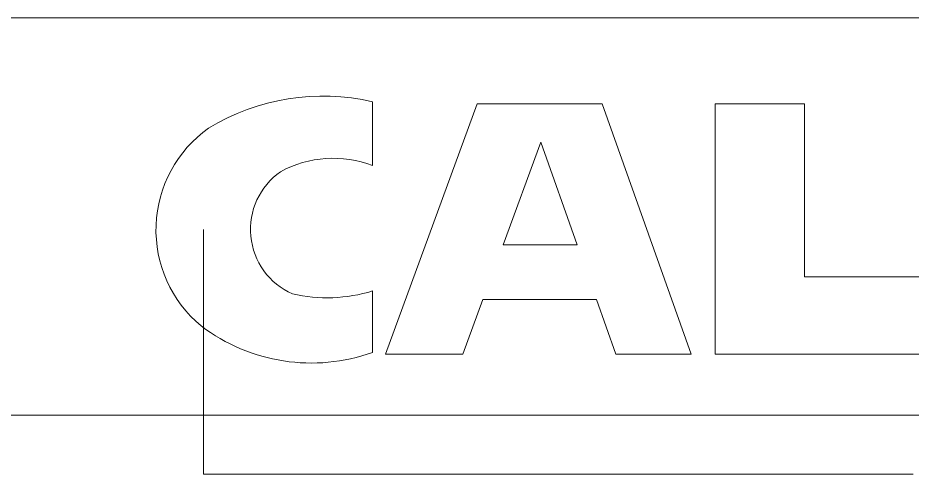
# Model space of a CAD drawing. Extents: x 105 to 1195, y -174 to 82.
# Drawn here: x 786.49 to 799.98, y -107.25 to -100.36 of the extents above; entities that cross this region are included whole.
import ezdxf

# ---------------------------------------------------------------- set-up
doc = ezdxf.new("R2010")
doc.units = 0
doc.header["$MEASUREMENT"] = 0
doc.linetypes.add('AUSGEZOGEN', pattern=[0])
doc.layers.get('0').update_dxf_attribs({"linetype": 'AUSGEZOGEN'})
doc.layers.add('SEG', color=3, linetype='Continuous')

# ---------------------------------------------------------------- blocks, each defined once
blk = doc.blocks.new('0')
at = {"lineweight": 5}
for points in [[(43.124, 16.01), (43.124, 10.01), (24.735, 10.01), (24.735, 16.01)], [(32.933, 14.711), (31.547, 10.933), (32.715, 10.933), (33.017, 11.756), (34.731, 11.756), (35.024, 10.933), (36.157, 10.933), (34.817, 14.711)], [(37.868, 14.711), (37.868, 12.099), (39.65, 12.099), (39.65, 10.933), (36.523, 10.933), (36.523, 14.711)], [(33.321, 12.584), (34.438, 12.584), (33.889, 14.132)]]:
    blk.add_lwpolyline(points, close=True, dxfattribs=at)
blk.add_lwpolyline([(28.88, 14.345, 0.493552), (28.768, 11.357, 0.253718), (31.354, 10.957), (31.354, 11.885, -0.130493), (30.144, 11.841, -0.58357), (29.965, 13.686, -0.219727), (31.354, 13.779), (31.354, 14.744, 0.194482)], format="xyb", close=True, dxfattribs=at)

msp = doc.modelspace()

# ---------------------------------------------------------------- linework, layer by layer
at = {"layer": 'SEG', "lineweight": 5}
for p in [(789.285, -103.554), (799.993, -107.247)]:
    msp.add_line(p, (789.285, -107.247), dxfattribs=at)

# ---------------------------------------------------------------- block references
at = {"lineweight": 5}
msp.add_blockref('0', (760.485, -116.366), dxfattribs=at)

doc.saveas('drawing.dxf')
